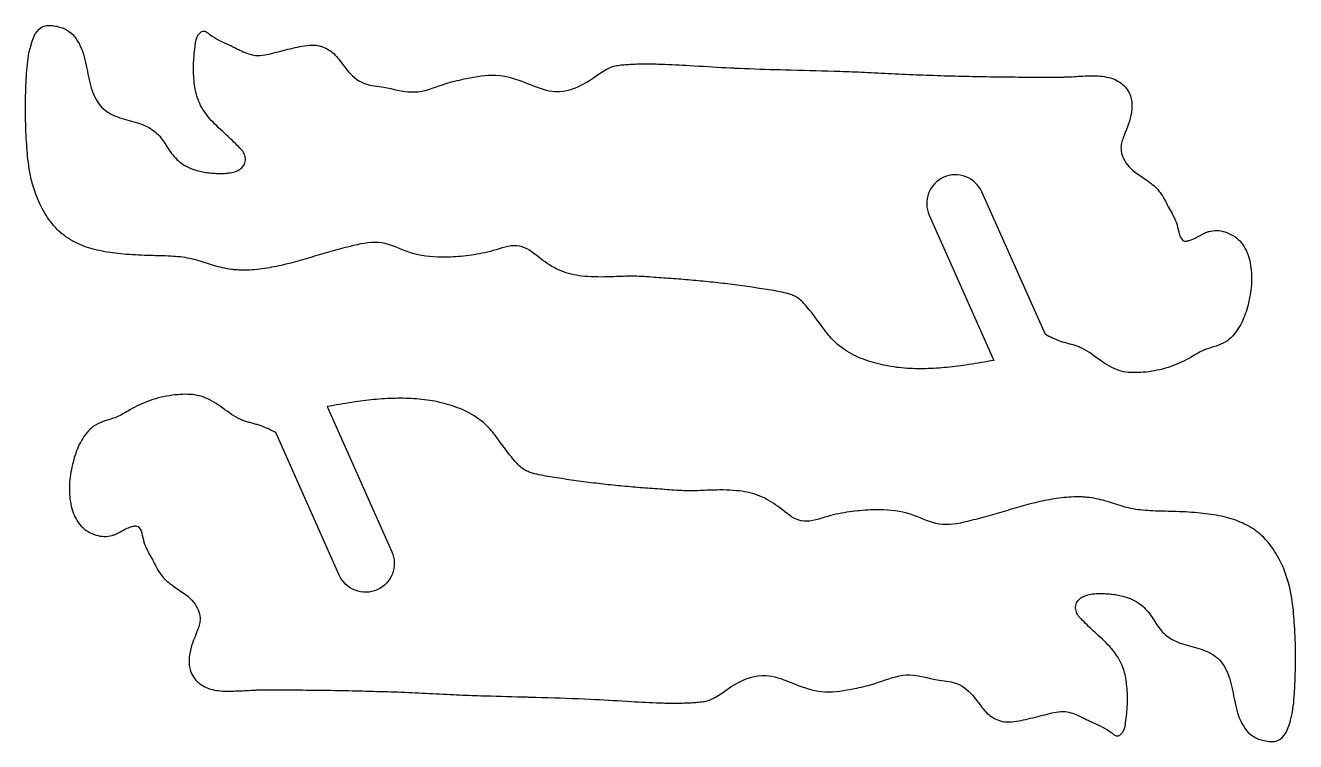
# Model space of a CAD drawing. Extents: x 0 to 235, y 0 to 140.
# Drawn here: x 195.59 to 228.72, y 97.49 to 116.18 of the extents above; entities that cross this region are included whole.
import ezdxf

# ---------------------------------------------------------------- set-up
doc = ezdxf.new("R2010")
doc.units = 0
doc.layers.add('CK_LEVEL_1', color=1, linetype='CONTINUOUS')

msp = doc.modelspace()

# ---------------------------------------------------------------- linework, layer by layer
at = {"layer": 'CK_LEVEL_1'}
for points in [[(214.218, 115.065), (214.351, 115.06), (214.483, 115.054), (214.615, 115.049), (214.748, 115.045), (214.88, 115.041), (215.012, 115.036), (215.145, 115.032), (215.277, 115.029), (215.409, 115.025), (215.569, 115.021), (215.728, 115.016), (215.888, 115.012), (216.047, 115.008), (216.207, 115.003), (216.366, 114.999), (216.525, 114.994), (216.685, 114.99), (216.844, 114.985), (216.924, 114.982), (217.003, 114.98), (217.082, 114.977), (217.162, 114.974), (217.241, 114.971), (217.321, 114.968), (217.4, 114.965), (217.479, 114.961), (217.559, 114.958), (217.649, 114.953), (217.739, 114.949), (217.83, 114.944), (217.92, 114.939), (218.01, 114.934), (218.1, 114.929), (218.191, 114.925), (218.281, 114.92), (218.371, 114.915), (218.462, 114.911), (218.553, 114.907), (218.645, 114.903), (218.736, 114.899), (218.827, 114.896), (218.918, 114.892), (219.009, 114.889), (219.1, 114.886), (219.191, 114.883), (219.283, 114.88), (219.375, 114.877), (219.467, 114.874), (219.558, 114.871), (219.65, 114.868), (219.742, 114.866), (219.833, 114.863), (219.925, 114.861), (220.017, 114.859), (220.109, 114.857), (220.201, 114.854), (220.293, 114.852), (220.385, 114.851), (220.477, 114.849), (220.569, 114.847), (220.661, 114.846), (220.753, 114.844), (220.845, 114.843), (220.937, 114.842), (221.029, 114.84), (221.121, 114.839), (221.213, 114.839), (221.305, 114.838), (221.397, 114.837), (221.489, 114.836), (221.581, 114.835), (221.673, 114.834), (221.765, 114.833), (221.857, 114.832), (221.948, 114.831), (222.04, 114.83), (222.132, 114.829), (222.224, 114.829), (222.315, 114.829), (222.407, 114.83), (222.499, 114.831), (222.525, 114.832), (222.55, 114.832), (222.576, 114.833), (222.602, 114.833), (222.627, 114.834), (222.653, 114.835), (222.679, 114.836), (222.704, 114.837), (222.73, 114.837), (222.786, 114.84), (222.841, 114.842), (222.897, 114.845), (222.953, 114.848), (223.008, 114.851), (223.064, 114.854), (223.12, 114.857), (223.175, 114.86), (223.231, 114.863), (223.288, 114.865), (223.345, 114.867), (223.402, 114.868), (223.459, 114.868), (223.516, 114.867), (223.572, 114.864), (223.629, 114.86), (223.686, 114.854), (223.743, 114.846), (223.794, 114.836), (223.846, 114.825), (223.897, 114.811), (223.947, 114.795), (223.996, 114.776), (224.044, 114.755), (224.09, 114.73), (224.135, 114.703), (224.177, 114.673), (224.212, 114.644), (224.246, 114.612), (224.277, 114.579), (224.306, 114.543), (224.333, 114.506), (224.357, 114.467), (224.379, 114.427), (224.398, 114.385), (224.415, 114.343), (224.427, 114.305), (224.436, 114.268), (224.444, 114.229), (224.45, 114.191), (224.453, 114.152), (224.456, 114.113), (224.456, 114.074), (224.455, 114.035), (224.453, 113.996), (224.444, 113.918), (224.43, 113.84), (224.411, 113.764), (224.389, 113.688), (224.364, 113.612), (224.337, 113.537), (224.309, 113.462), (224.279, 113.387), (224.25, 113.312), (224.237, 113.279), (224.224, 113.245), (224.213, 113.211), (224.202, 113.177), (224.192, 113.143), (224.183, 113.109), (224.177, 113.074), (224.172, 113.04), (224.169, 113.005), (224.17, 112.952), (224.175, 112.899), (224.186, 112.847), (224.201, 112.795), (224.22, 112.743), (224.243, 112.693), (224.269, 112.645), (224.298, 112.598), (224.33, 112.554), (224.379, 112.495), (224.433, 112.441), (224.49, 112.391), (224.55, 112.343), (224.611, 112.298), (224.674, 112.254), (224.738, 112.211), (224.802, 112.168), (224.866, 112.124), (224.906, 112.095), (224.946, 112.065), (224.984, 112.034), (225.022, 112.002), (225.059, 111.969), (225.094, 111.934), (225.128, 111.899), (225.16, 111.861), (225.19, 111.823), (225.221, 111.779), (225.25, 111.734), (225.277, 111.687), (225.303, 111.64), (225.328, 111.592), (225.352, 111.544), (225.376, 111.496), (225.401, 111.449), (225.425, 111.403), (225.45, 111.358), (225.475, 111.315), (225.5, 111.271), (225.525, 111.227), (225.549, 111.181), (225.572, 111.134), (225.594, 111.084), (225.614, 111.032), (225.631, 110.976), (225.646, 110.918), (225.66, 110.858), (225.674, 110.798), (225.689, 110.74), (225.706, 110.687), (225.727, 110.639), (225.753, 110.601), (225.785, 110.572), (225.824, 110.556), (225.841, 110.554), (225.858, 110.553), (225.877, 110.554), (225.896, 110.557), (225.916, 110.561), (225.936, 110.566), (225.956, 110.572), (225.976, 110.578), (225.996, 110.586), (226.033, 110.601), (226.068, 110.616), (226.101, 110.633), (226.134, 110.65), (226.167, 110.668), (226.198, 110.686), (226.23, 110.704), (226.262, 110.721), (226.295, 110.738), (226.313, 110.747), (226.331, 110.755), (226.349, 110.764), (226.367, 110.772), (226.386, 110.779), (226.404, 110.786), (226.423, 110.793), (226.443, 110.799), (226.462, 110.805), (226.513, 110.817), (226.565, 110.825), (226.618, 110.829), (226.671, 110.829), (226.724, 110.826), (226.777, 110.819), (226.83, 110.808), (226.881, 110.795), (226.932, 110.778), (226.986, 110.756), (227.037, 110.73), (227.087, 110.702), (227.135, 110.67), (227.181, 110.635), (227.225, 110.598), (227.266, 110.557), (227.304, 110.515), (227.339, 110.47), (227.373, 110.422), (227.403, 110.372), (227.43, 110.32), (227.454, 110.267), (227.476, 110.212), (227.496, 110.156), (227.512, 110.1), (227.527, 110.042), (227.54, 109.985), (227.551, 109.921), (227.56, 109.857), (227.568, 109.793), (227.573, 109.729), (227.576, 109.665), (227.577, 109.601), (227.576, 109.537), (227.574, 109.472), (227.569, 109.408), (227.564, 109.343), (227.556, 109.277), (227.548, 109.212), (227.537, 109.147), (227.525, 109.082), (227.512, 109.018), (227.498, 108.953), (227.482, 108.89), (227.465, 108.826), (227.448, 108.768), (227.43, 108.711), (227.411, 108.654), (227.39, 108.598), (227.368, 108.542), (227.344, 108.487), (227.318, 108.432), (227.291, 108.378), (227.261, 108.325), (227.229, 108.272), (227.195, 108.22), (227.159, 108.17), (227.12, 108.121), (227.08, 108.075), (227.037, 108.032), (226.991, 107.992), (226.943, 107.955), (226.893, 107.922), (226.836, 107.89), (226.775, 107.862), (226.713, 107.838), (226.65, 107.815), (226.586, 107.795), (226.521, 107.774), (226.457, 107.753), (226.393, 107.731), (226.33, 107.706), (226.292, 107.689), (226.255, 107.671), (226.218, 107.652), (226.181, 107.632), (226.145, 107.611), (226.109, 107.59), (226.073, 107.569), (226.037, 107.548), (226, 107.527), (225.936, 107.491), (225.871, 107.456), (225.805, 107.423), (225.738, 107.391), (225.671, 107.36), (225.603, 107.331), (225.535, 107.304), (225.466, 107.278), (225.396, 107.255), (225.327, 107.234), (225.256, 107.214), (225.185, 107.197), (225.114, 107.181), (225.042, 107.168), (224.97, 107.156), (224.897, 107.146), (224.824, 107.137), (224.75, 107.13), (224.686, 107.125), (224.621, 107.122), (224.557, 107.12), (224.492, 107.12), (224.428, 107.123), (224.365, 107.128), (224.301, 107.135), (224.239, 107.146), (224.178, 107.161), (224.113, 107.179), (224.05, 107.202), (223.988, 107.228), (223.927, 107.257), (223.867, 107.289), (223.808, 107.323), (223.749, 107.359), (223.692, 107.397), (223.635, 107.436), (223.577, 107.478), (223.52, 107.52), (223.462, 107.562), (223.405, 107.604), (223.346, 107.644), (223.288, 107.682), (223.228, 107.718), (223.166, 107.751), (223.103, 107.781), (223.077, 107.791), (223.052, 107.801), (223.026, 107.81), (222.999, 107.819), (222.973, 107.828), (222.946, 107.836), (222.92, 107.843), (222.893, 107.851), (222.866, 107.859), (222.839, 107.866), (222.812, 107.873), (222.785, 107.88), (222.758, 107.888), (222.732, 107.895), (222.705, 107.903), (222.678, 107.911), (222.652, 107.919), (222.625, 107.928), (222.576, 107.945), (222.528, 107.963), (222.48, 107.983), (222.432, 108.003), (222.384, 108.024), (222.337, 108.046), (222.29, 108.068), (222.243, 108.091), (222.196, 108.114), (220.538, 111.839, 0.414214), (219.547, 112.22, 0.414214), (219.167, 111.229), (220.852, 107.44), (220.771, 107.426), (220.691, 107.412), (220.61, 107.398), (220.529, 107.384), (220.448, 107.37), (220.367, 107.357), (220.286, 107.344), (220.205, 107.331), (220.124, 107.319), (220.055, 107.309), (219.985, 107.299), (219.916, 107.29), (219.847, 107.282), (219.778, 107.273), (219.708, 107.266), (219.639, 107.259), (219.569, 107.252), (219.5, 107.246), (219.43, 107.241), (219.36, 107.236), (219.29, 107.232), (219.22, 107.229), (219.15, 107.226), (219.08, 107.224), (219.009, 107.223), (218.939, 107.223), (218.869, 107.223), (218.8, 107.224), (218.73, 107.227), (218.661, 107.23), (218.591, 107.233), (218.522, 107.238), (218.453, 107.244), (218.384, 107.251), (218.315, 107.259), (218.246, 107.269), (218.179, 107.279), (218.111, 107.29), (218.044, 107.303), (217.977, 107.316), (217.91, 107.331), (217.844, 107.347), (217.778, 107.364), (217.712, 107.382), (217.646, 107.402), (217.581, 107.423), (217.517, 107.445), (217.452, 107.468), (217.389, 107.493), (217.326, 107.519), (217.264, 107.547), (217.203, 107.577), (217.142, 107.609), (217.083, 107.642), (217.019, 107.681), (216.957, 107.722), (216.896, 107.766), (216.837, 107.811), (216.779, 107.859), (216.723, 107.909), (216.669, 107.96), (216.618, 108.014), (216.568, 108.07), (216.544, 108.098), (216.52, 108.127), (216.497, 108.156), (216.474, 108.186), (216.452, 108.215), (216.429, 108.245), (216.407, 108.275), (216.385, 108.305), (216.363, 108.335), (216.319, 108.396), (216.275, 108.457), (216.23, 108.517), (216.185, 108.577), (216.14, 108.637), (216.093, 108.696), (216.046, 108.755), (215.997, 108.813), (215.948, 108.871), (215.922, 108.9), (215.896, 108.928), (215.869, 108.956), (215.841, 108.983), (215.813, 109.01), (215.784, 109.035), (215.754, 109.058), (215.723, 109.08), (215.691, 109.1), (215.665, 109.113), (215.639, 109.126), (215.612, 109.137), (215.585, 109.148), (215.557, 109.158), (215.529, 109.167), (215.501, 109.175), (215.473, 109.183), (215.444, 109.191), (215.387, 109.205), (215.33, 109.218), (215.273, 109.23), (215.216, 109.241), (215.159, 109.252), (215.102, 109.261), (215.045, 109.271), (214.988, 109.28), (214.931, 109.289), (214.867, 109.299), (214.804, 109.309), (214.74, 109.319), (214.676, 109.329), (214.613, 109.339), (214.549, 109.349), (214.486, 109.358), (214.422, 109.368), (214.358, 109.377), (214.294, 109.386), (214.23, 109.394), (214.166, 109.403), (214.102, 109.411), (214.038, 109.419), (213.974, 109.427), (213.91, 109.435), (213.846, 109.443), (213.782, 109.45), (213.718, 109.457), (213.654, 109.465), (213.59, 109.472), (213.526, 109.478), (213.462, 109.485), (213.397, 109.492), (213.333, 109.498), (213.269, 109.505), (213.205, 109.511), (213.141, 109.517), (213.076, 109.523), (213.012, 109.529), (212.948, 109.535), (212.884, 109.541), (212.82, 109.546), (212.755, 109.551), (212.691, 109.556), (212.627, 109.561), (212.563, 109.566), (212.499, 109.571), (212.435, 109.575), (212.371, 109.58), (212.307, 109.584), (212.243, 109.589), (212.179, 109.594), (212.115, 109.598), (212.051, 109.603), (211.988, 109.608), (211.924, 109.613), (211.86, 109.618), (211.797, 109.623), (211.733, 109.627), (211.67, 109.631), (211.606, 109.634), (211.542, 109.636), (211.479, 109.638), (211.42, 109.638), (211.361, 109.638), (211.303, 109.637), (211.244, 109.636), (211.185, 109.634), (211.126, 109.632), (211.067, 109.63), (211.009, 109.627), (210.95, 109.625), (210.864, 109.622), (210.779, 109.619), (210.694, 109.617), (210.608, 109.616), (210.523, 109.617), (210.437, 109.618), (210.352, 109.622), (210.266, 109.627), (210.181, 109.634), (210.11, 109.642), (210.04, 109.651), (209.97, 109.662), (209.9, 109.675), (209.831, 109.69), (209.763, 109.707), (209.696, 109.727), (209.63, 109.749), (209.565, 109.774), (209.502, 109.801), (209.441, 109.83), (209.381, 109.862), (209.322, 109.895), (209.263, 109.931), (209.205, 109.969), (209.148, 110.009), (209.091, 110.05), (209.034, 110.093), (208.976, 110.139), (208.917, 110.184), (208.858, 110.23), (208.798, 110.273), (208.738, 110.313), (208.677, 110.349), (208.615, 110.38), (208.551, 110.405), (208.487, 110.422), (208.413, 110.432), (208.339, 110.433), (208.262, 110.426), (208.185, 110.414), (208.107, 110.396), (208.028, 110.375), (207.95, 110.352), (207.871, 110.328), (207.793, 110.305), (207.721, 110.285), (207.65, 110.268), (207.579, 110.251), (207.509, 110.236), (207.438, 110.223), (207.368, 110.21), (207.298, 110.199), (207.227, 110.188), (207.156, 110.179), (207.09, 110.171), (207.023, 110.163), (206.955, 110.156), (206.888, 110.15), (206.82, 110.145), (206.752, 110.14), (206.684, 110.137), (206.616, 110.134), (206.548, 110.133), (206.446, 110.132), (206.343, 110.134), (206.241, 110.139), (206.138, 110.148), (206.037, 110.16), (205.936, 110.176), (205.836, 110.196), (205.736, 110.22), (205.638, 110.25), (205.554, 110.279), (205.471, 110.311), (205.389, 110.345), (205.306, 110.378), (205.224, 110.411), (205.141, 110.441), (205.058, 110.468), (204.975, 110.491), (204.89, 110.507), (204.8, 110.517), (204.709, 110.52), (204.617, 110.517), (204.524, 110.508), (204.432, 110.495), (204.339, 110.479), (204.246, 110.459), (204.154, 110.438), (204.062, 110.415), (203.999, 110.399), (203.936, 110.383), (203.873, 110.367), (203.81, 110.351), (203.748, 110.334), (203.686, 110.317), (203.624, 110.3), (203.562, 110.283), (203.5, 110.265), (203.377, 110.23), (203.254, 110.193), (203.132, 110.157), (203.009, 110.12), (202.885, 110.084), (202.762, 110.048), (202.638, 110.014), (202.514, 109.981), (202.389, 109.95), (202.327, 109.935), (202.265, 109.921), (202.203, 109.907), (202.141, 109.894), (202.078, 109.882), (202.016, 109.87), (201.953, 109.859), (201.89, 109.849), (201.827, 109.839), (201.763, 109.83), (201.699, 109.822), (201.635, 109.815), (201.571, 109.808), (201.507, 109.803), (201.443, 109.799), (201.379, 109.797), (201.315, 109.795), (201.25, 109.796), (201.219, 109.796), (201.189, 109.797), (201.158, 109.799), (201.127, 109.8), (201.096, 109.803), (201.065, 109.805), (201.034, 109.808), (201.004, 109.811), (200.973, 109.815), (200.914, 109.824), (200.855, 109.833), (200.797, 109.845), (200.739, 109.857), (200.681, 109.871), (200.623, 109.885), (200.565, 109.901), (200.508, 109.917), (200.451, 109.935), (200.395, 109.952), (200.34, 109.97), (200.284, 109.988), (200.229, 110.006), (200.174, 110.023), (200.118, 110.04), (200.062, 110.056), (200.006, 110.072), (199.95, 110.086), (199.888, 110.099), (199.826, 110.111), (199.763, 110.122), (199.7, 110.131), (199.637, 110.139), (199.574, 110.145), (199.51, 110.151), (199.447, 110.156), (199.383, 110.16), (199.316, 110.163), (199.249, 110.166), (199.182, 110.168), (199.115, 110.17), (199.048, 110.171), (198.981, 110.172), (198.914, 110.174), (198.847, 110.175), (198.78, 110.177), (198.702, 110.18), (198.624, 110.183), (198.546, 110.186), (198.468, 110.191), (198.39, 110.196), (198.312, 110.201), (198.234, 110.207), (198.156, 110.214), (198.078, 110.222), (198.009, 110.229), (197.94, 110.237), (197.871, 110.246), (197.802, 110.255), (197.733, 110.266), (197.665, 110.277), (197.596, 110.29), (197.528, 110.304), (197.46, 110.319), (197.399, 110.334), (197.338, 110.35), (197.277, 110.368), (197.217, 110.387), (197.157, 110.407), (197.098, 110.429), (197.039, 110.453), (196.981, 110.478), (196.924, 110.505), (196.869, 110.532), (196.816, 110.562), (196.763, 110.593), (196.711, 110.626), (196.66, 110.66), (196.611, 110.696), (196.563, 110.734), (196.516, 110.773), (196.47, 110.814), (196.422, 110.86), (196.376, 110.908), (196.331, 110.958), (196.288, 111.009), (196.246, 111.062), (196.207, 111.116), (196.169, 111.171), (196.132, 111.227), (196.097, 111.284), (196.03, 111.403), (195.969, 111.526), (195.914, 111.651), (195.864, 111.779), (195.82, 111.909), (195.781, 112.041), (195.747, 112.174), (195.718, 112.308), (195.694, 112.443), (195.682, 112.522), (195.671, 112.601), (195.661, 112.679), (195.653, 112.758), (195.645, 112.837), (195.638, 112.917), (195.632, 112.996), (195.627, 113.075), (195.622, 113.154), (195.617, 113.244), (195.612, 113.335), (195.608, 113.426), (195.604, 113.516), (195.601, 113.607), (195.598, 113.698), (195.596, 113.789), (195.595, 113.881), (195.594, 113.972), (195.594, 114.063), (195.595, 114.155), (195.596, 114.246), (195.598, 114.338), (195.601, 114.429), (195.604, 114.519), (195.608, 114.61), (195.612, 114.699), (195.616, 114.788), (195.62, 114.864), (195.625, 114.94), (195.63, 115.015), (195.637, 115.092), (195.645, 115.169), (195.654, 115.247), (195.665, 115.326), (195.679, 115.407), (195.695, 115.491), (195.715, 115.584), (195.74, 115.679), (195.769, 115.772), (195.803, 115.86), (195.844, 115.943), (195.891, 116.017), (195.946, 116.08), (196.008, 116.129), (196.079, 116.163), (196.113, 116.173), (196.148, 116.179), (196.185, 116.183), (196.222, 116.183), (196.26, 116.182), (196.299, 116.179), (196.338, 116.173), (196.376, 116.167), (196.415, 116.159), (196.452, 116.15), (196.489, 116.14), (196.525, 116.129), (196.56, 116.117), (196.594, 116.103), (196.628, 116.088), (196.66, 116.072), (196.692, 116.054), (196.722, 116.034), (196.777, 115.992), (196.828, 115.944), (196.874, 115.892), (196.917, 115.835), (196.957, 115.774), (196.992, 115.711), (197.025, 115.645), (197.054, 115.578), (197.08, 115.51), (197.105, 115.436), (197.127, 115.361), (197.147, 115.287), (197.165, 115.212), (197.181, 115.137), (197.196, 115.062), (197.211, 114.988), (197.226, 114.913), (197.241, 114.838), (197.248, 114.802), (197.256, 114.765), (197.264, 114.729), (197.273, 114.693), (197.282, 114.657), (197.291, 114.621), (197.302, 114.585), (197.312, 114.549), (197.324, 114.513), (197.346, 114.45), (197.371, 114.387), (197.398, 114.326), (197.428, 114.266), (197.462, 114.209), (197.498, 114.153), (197.537, 114.101), (197.58, 114.052), (197.627, 114.006), (197.673, 113.967), (197.723, 113.931), (197.775, 113.898), (197.829, 113.869), (197.885, 113.842), (197.942, 113.817), (198.001, 113.794), (198.06, 113.773), (198.119, 113.754), (198.181, 113.736), (198.242, 113.719), (198.304, 113.702), (198.365, 113.686), (198.426, 113.669), (198.486, 113.651), (198.546, 113.631), (198.606, 113.61), (198.665, 113.587), (198.714, 113.566), (198.762, 113.542), (198.81, 113.517), (198.856, 113.49), (198.901, 113.461), (198.944, 113.43), (198.986, 113.396), (199.026, 113.361), (199.063, 113.324), (199.096, 113.288), (199.127, 113.251), (199.156, 113.212), (199.184, 113.172), (199.212, 113.132), (199.238, 113.091), (199.265, 113.049), (199.292, 113.008), (199.319, 112.967), (199.348, 112.924), (199.377, 112.882), (199.408, 112.841), (199.439, 112.801), (199.472, 112.762), (199.506, 112.724), (199.541, 112.687), (199.578, 112.653), (199.617, 112.62), (199.661, 112.586), (199.707, 112.555), (199.755, 112.526), (199.804, 112.499), (199.854, 112.474), (199.906, 112.452), (199.958, 112.432), (200.012, 112.413), (200.065, 112.397), (200.104, 112.387), (200.142, 112.377), (200.181, 112.369), (200.219, 112.361), (200.258, 112.354), (200.297, 112.348), (200.336, 112.342), (200.375, 112.337), (200.414, 112.333), (200.456, 112.329), (200.498, 112.325), (200.54, 112.323), (200.581, 112.321), (200.623, 112.319), (200.665, 112.319), (200.707, 112.319), (200.749, 112.32), (200.791, 112.321), (200.828, 112.324), (200.865, 112.327), (200.902, 112.331), (200.938, 112.336), (200.975, 112.343), (201.01, 112.352), (201.046, 112.362), (201.081, 112.374), (201.116, 112.389), (201.142, 112.402), (201.168, 112.417), (201.193, 112.433), (201.216, 112.451), (201.238, 112.47), (201.259, 112.491), (201.277, 112.513), (201.293, 112.537), (201.306, 112.562), (201.318, 112.594), (201.326, 112.628), (201.331, 112.663), (201.331, 112.698), (201.328, 112.734), (201.322, 112.769), (201.312, 112.803), (201.299, 112.836), (201.283, 112.867), (201.274, 112.881), (201.265, 112.894), (201.255, 112.907), (201.245, 112.92), (201.235, 112.932), (201.224, 112.945), (201.212, 112.956), (201.201, 112.968), (201.19, 112.98), (201.151, 113.02), (201.111, 113.059), (201.072, 113.099), (201.032, 113.138), (200.992, 113.177), (200.952, 113.216), (200.912, 113.255), (200.872, 113.293), (200.831, 113.331), (200.781, 113.377), (200.731, 113.422), (200.681, 113.468), (200.632, 113.513), (200.583, 113.56), (200.534, 113.607), (200.487, 113.655), (200.441, 113.704), (200.396, 113.754), (200.358, 113.799), (200.322, 113.846), (200.287, 113.893), (200.254, 113.942), (200.222, 113.991), (200.193, 114.042), (200.165, 114.094), (200.14, 114.146), (200.116, 114.2), (200.099, 114.246), (200.083, 114.292), (200.068, 114.338), (200.055, 114.385), (200.043, 114.433), (200.033, 114.48), (200.023, 114.528), (200.015, 114.576), (200.008, 114.625), (200, 114.683), (199.994, 114.741), (199.988, 114.8), (199.984, 114.858), (199.981, 114.917), (199.979, 114.975), (199.979, 115.034), (199.979, 115.093), (199.98, 115.152), (199.982, 115.212), (199.985, 115.272), (199.989, 115.332), (199.993, 115.392), (199.999, 115.452), (200.005, 115.512), (200.011, 115.571), (200.018, 115.63), (200.026, 115.689), (200.029, 115.713), (200.033, 115.738), (200.037, 115.762), (200.042, 115.786), (200.048, 115.81), (200.055, 115.834), (200.064, 115.858), (200.074, 115.882), (200.086, 115.905), (200.099, 115.926), (200.113, 115.947), (200.128, 115.966), (200.144, 115.984), (200.162, 116), (200.18, 116.013), (200.199, 116.024), (200.218, 116.031), (200.237, 116.034), (200.256, 116.034), (200.275, 116.03), (200.294, 116.022), (200.313, 116.012), (200.332, 116.001), (200.351, 115.987), (200.37, 115.973), (200.389, 115.958), (200.408, 115.943), (200.465, 115.902), (200.522, 115.866), (200.578, 115.833), (200.635, 115.802), (200.691, 115.774), (200.748, 115.748), (200.804, 115.722), (200.861, 115.696), (200.918, 115.67), (200.948, 115.656), (200.978, 115.642), (201.008, 115.627), (201.038, 115.612), (201.068, 115.597), (201.098, 115.582), (201.128, 115.567), (201.159, 115.552), (201.19, 115.537), (201.234, 115.516), (201.278, 115.496), (201.323, 115.477), (201.368, 115.459), (201.414, 115.443), (201.459, 115.429), (201.506, 115.417), (201.552, 115.407), (201.599, 115.401), (201.658, 115.398), (201.717, 115.399), (201.776, 115.403), (201.835, 115.412), (201.895, 115.422), (201.954, 115.435), (202.013, 115.45), (202.073, 115.465), (202.131, 115.481), (202.194, 115.497), (202.256, 115.513), (202.318, 115.529), (202.38, 115.544), (202.442, 115.56), (202.504, 115.574), (202.566, 115.589), (202.629, 115.603), (202.692, 115.617), (202.753, 115.63), (202.815, 115.642), (202.877, 115.653), (202.939, 115.661), (203.001, 115.668), (203.063, 115.671), (203.124, 115.67), (203.185, 115.665), (203.245, 115.654), (203.293, 115.642), (203.34, 115.627), (203.386, 115.609), (203.431, 115.588), (203.475, 115.564), (203.517, 115.537), (203.558, 115.509), (203.598, 115.478), (203.635, 115.446), (203.672, 115.409), (203.708, 115.371), (203.742, 115.332), (203.774, 115.292), (203.806, 115.25), (203.837, 115.209), (203.869, 115.166), (203.9, 115.124), (203.933, 115.082), (203.978, 115.027), (204.024, 114.972), (204.073, 114.92), (204.124, 114.87), (204.177, 114.823), (204.232, 114.78), (204.29, 114.74), (204.349, 114.706), (204.411, 114.677), (204.466, 114.656), (204.523, 114.639), (204.58, 114.625), (204.639, 114.613), (204.699, 114.603), (204.759, 114.594), (204.82, 114.586), (204.881, 114.578), (204.941, 114.568), (205.033, 114.552), (205.123, 114.533), (205.214, 114.514), (205.303, 114.495), (205.393, 114.477), (205.482, 114.462), (205.571, 114.451), (205.659, 114.445), (205.747, 114.445), (205.839, 114.453), (205.93, 114.468), (206.021, 114.488), (206.112, 114.513), (206.202, 114.542), (206.293, 114.572), (206.384, 114.604), (206.474, 114.635), (206.565, 114.664), (206.623, 114.682), (206.681, 114.699), (206.74, 114.715), (206.798, 114.73), (206.857, 114.745), (206.916, 114.758), (206.975, 114.772), (207.034, 114.785), (207.094, 114.797), (207.19, 114.816), (207.286, 114.835), (207.383, 114.851), (207.48, 114.865), (207.578, 114.876), (207.675, 114.883), (207.772, 114.886), (207.868, 114.884), (207.964, 114.877), (208.048, 114.866), (208.132, 114.85), (208.215, 114.831), (208.298, 114.808), (208.38, 114.783), (208.462, 114.755), (208.544, 114.725), (208.626, 114.693), (208.708, 114.661), (208.785, 114.63), (208.863, 114.599), (208.94, 114.569), (209.018, 114.541), (209.096, 114.516), (209.174, 114.493), (209.252, 114.476), (209.331, 114.463), (209.41, 114.455), (209.513, 114.455), (209.616, 114.465), (209.719, 114.484), (209.822, 114.512), (209.923, 114.547), (210.023, 114.589), (210.122, 114.637), (210.218, 114.69), (210.311, 114.748), (210.381, 114.795), (210.45, 114.842), (210.518, 114.89), (210.586, 114.936), (210.654, 114.981), (210.723, 115.022), (210.793, 115.059), (210.866, 115.091), (210.94, 115.116), (210.976, 115.125), (211.013, 115.133), (211.05, 115.14), (211.087, 115.145), (211.125, 115.15), (211.163, 115.154), (211.201, 115.157), (211.239, 115.16), (211.277, 115.162), (211.321, 115.165), (211.364, 115.167), (211.408, 115.17), (211.451, 115.172), (211.494, 115.174), (211.538, 115.176), (211.581, 115.177), (211.624, 115.178), (211.668, 115.179), (211.714, 115.18), (211.761, 115.18), (211.808, 115.18), (211.854, 115.18), (211.901, 115.18), (211.948, 115.179), (211.995, 115.178), (212.042, 115.177), (212.088, 115.175), (212.181, 115.172), (212.274, 115.169), (212.366, 115.165), (212.459, 115.161), (212.551, 115.156), (212.644, 115.151), (212.736, 115.146), (212.829, 115.141), (212.921, 115.136), (213.039, 115.129), (213.158, 115.122), (213.276, 115.115), (213.394, 115.108), (213.512, 115.101), (213.63, 115.094), (213.749, 115.088), (213.867, 115.082), (213.985, 115.076), (214.011, 115.074), (214.037, 115.073), (214.063, 115.072), (214.089, 115.071), (214.115, 115.07), (214.141, 115.068), (214.166, 115.067), (214.192, 115.066), (214.218, 115.065)], [(203.779, 101.835), (202.122, 105.561), (202.075, 105.584), (202.028, 105.606), (201.98, 105.629), (201.933, 105.65), (201.885, 105.672), (201.838, 105.692), (201.789, 105.711), (201.741, 105.73), (201.692, 105.747), (201.665, 105.755), (201.639, 105.764), (201.612, 105.771), (201.586, 105.779), (201.559, 105.787), (201.532, 105.794), (201.505, 105.801), (201.478, 105.809), (201.451, 105.816), (201.425, 105.823), (201.398, 105.831), (201.371, 105.839), (201.345, 105.847), (201.318, 105.855), (201.292, 105.864), (201.266, 105.874), (201.24, 105.884), (201.215, 105.894), (201.151, 105.923), (201.09, 105.956), (201.03, 105.992), (200.971, 106.03), (200.913, 106.071), (200.855, 106.112), (200.798, 106.154), (200.74, 106.196), (200.682, 106.238), (200.625, 106.277), (200.568, 106.315), (200.51, 106.351), (200.451, 106.385), (200.39, 106.417), (200.329, 106.446), (200.267, 106.472), (200.204, 106.495), (200.14, 106.514), (200.078, 106.528), (200.016, 106.539), (199.953, 106.547), (199.889, 106.552), (199.825, 106.554), (199.761, 106.555), (199.696, 106.553), (199.632, 106.549), (199.567, 106.545), (199.494, 106.538), (199.42, 106.529), (199.348, 106.519), (199.275, 106.507), (199.203, 106.493), (199.132, 106.478), (199.061, 106.46), (198.991, 106.441), (198.921, 106.42), (198.851, 106.396), (198.782, 106.371), (198.714, 106.344), (198.646, 106.315), (198.579, 106.284), (198.512, 106.252), (198.447, 106.218), (198.381, 106.183), (198.317, 106.147), (198.281, 106.126), (198.245, 106.105), (198.209, 106.084), (198.172, 106.063), (198.136, 106.043), (198.099, 106.023), (198.062, 106.004), (198.025, 105.986), (197.987, 105.968), (197.924, 105.944), (197.861, 105.921), (197.796, 105.9), (197.732, 105.88), (197.668, 105.859), (197.604, 105.837), (197.542, 105.813), (197.482, 105.785), (197.424, 105.753), (197.374, 105.72), (197.326, 105.683), (197.281, 105.643), (197.238, 105.599), (197.197, 105.553), (197.158, 105.505), (197.122, 105.454), (197.088, 105.403), (197.056, 105.35), (197.027, 105.296), (196.999, 105.242), (196.973, 105.188), (196.95, 105.132), (196.927, 105.077), (196.907, 105.02), (196.888, 104.963), (196.87, 104.906), (196.853, 104.848), (196.836, 104.785), (196.82, 104.721), (196.805, 104.657), (196.792, 104.592), (196.78, 104.528), (196.77, 104.463), (196.761, 104.397), (196.754, 104.332), (196.748, 104.266), (196.744, 104.202), (196.741, 104.138), (196.741, 104.074), (196.742, 104.009), (196.745, 103.945), (196.75, 103.881), (196.757, 103.817), (196.766, 103.753), (196.778, 103.69), (196.79, 103.632), (196.805, 103.575), (196.822, 103.518), (196.841, 103.463), (196.863, 103.408), (196.887, 103.355), (196.915, 103.303), (196.945, 103.253), (196.978, 103.204), (197.013, 103.16), (197.052, 103.117), (197.093, 103.077), (197.136, 103.039), (197.182, 103.005), (197.23, 102.973), (197.28, 102.944), (197.332, 102.919), (197.385, 102.897), (197.436, 102.88), (197.488, 102.866), (197.54, 102.856), (197.593, 102.849), (197.646, 102.846), (197.699, 102.846), (197.752, 102.85), (197.804, 102.858), (197.855, 102.87), (197.875, 102.875), (197.894, 102.882), (197.913, 102.888), (197.932, 102.895), (197.95, 102.903), (197.969, 102.911), (197.987, 102.919), (198.005, 102.928), (198.022, 102.936), (198.055, 102.953), (198.087, 102.971), (198.119, 102.989), (198.151, 103.006), (198.183, 103.024), (198.216, 103.041), (198.25, 103.058), (198.285, 103.074), (198.321, 103.089), (198.341, 103.096), (198.361, 103.103), (198.381, 103.109), (198.401, 103.114), (198.421, 103.118), (198.44, 103.12), (198.459, 103.121), (198.477, 103.121), (198.494, 103.118), (198.532, 103.102), (198.564, 103.074), (198.59, 103.035), (198.611, 102.988), (198.628, 102.934), (198.643, 102.877), (198.657, 102.817), (198.671, 102.757), (198.686, 102.699), (198.704, 102.643), (198.723, 102.59), (198.745, 102.541), (198.768, 102.493), (198.792, 102.448), (198.817, 102.404), (198.842, 102.36), (198.867, 102.316), (198.892, 102.272), (198.917, 102.225), (198.941, 102.178), (198.965, 102.131), (198.989, 102.083), (199.014, 102.035), (199.04, 101.987), (199.067, 101.941), (199.096, 101.896), (199.127, 101.852), (199.157, 101.813), (199.189, 101.776), (199.223, 101.74), (199.259, 101.706), (199.295, 101.673), (199.333, 101.641), (199.372, 101.61), (199.411, 101.58), (199.452, 101.55), (199.515, 101.506), (199.579, 101.463), (199.643, 101.42), (199.706, 101.377), (199.768, 101.331), (199.827, 101.284), (199.884, 101.234), (199.938, 101.179), (199.987, 101.12), (200.019, 101.076), (200.048, 101.03), (200.075, 100.981), (200.097, 100.931), (200.116, 100.88), (200.131, 100.828), (200.142, 100.775), (200.148, 100.722), (200.148, 100.669), (200.146, 100.635), (200.141, 100.6), (200.134, 100.566), (200.126, 100.531), (200.116, 100.497), (200.105, 100.463), (200.093, 100.43), (200.08, 100.396), (200.067, 100.362), (200.038, 100.287), (200.009, 100.212), (199.98, 100.137), (199.953, 100.062), (199.928, 99.987), (199.906, 99.911), (199.888, 99.834), (199.874, 99.757), (199.865, 99.679), (199.862, 99.64), (199.861, 99.601), (199.862, 99.562), (199.864, 99.523), (199.868, 99.484), (199.874, 99.445), (199.881, 99.407), (199.891, 99.369), (199.903, 99.332), (199.919, 99.289), (199.938, 99.248), (199.96, 99.207), (199.985, 99.168), (200.011, 99.131), (200.041, 99.096), (200.072, 99.062), (200.105, 99.031), (200.14, 99.002), (200.183, 98.971), (200.227, 98.944), (200.273, 98.92), (200.321, 98.899), (200.37, 98.88), (200.42, 98.864), (200.471, 98.85), (200.523, 98.838), (200.575, 98.829), (200.631, 98.821), (200.688, 98.815), (200.745, 98.81), (200.802, 98.808), (200.859, 98.807), (200.916, 98.807), (200.972, 98.808), (201.029, 98.81), (201.086, 98.812), (201.142, 98.814), (201.198, 98.817), (201.253, 98.82), (201.309, 98.823), (201.365, 98.826), (201.42, 98.829), (201.476, 98.832), (201.532, 98.835), (201.587, 98.837), (201.613, 98.838), (201.639, 98.839), (201.664, 98.84), (201.69, 98.841), (201.716, 98.841), (201.741, 98.842), (201.767, 98.842), (201.793, 98.843), (201.819, 98.843), (201.91, 98.845), (202.002, 98.845), (202.094, 98.846), (202.185, 98.845), (202.277, 98.845), (202.369, 98.844), (202.461, 98.843), (202.552, 98.842), (202.644, 98.841), (202.736, 98.84), (202.828, 98.839), (202.92, 98.838), (203.012, 98.837), (203.104, 98.836), (203.196, 98.835), (203.288, 98.834), (203.38, 98.833), (203.472, 98.832), (203.564, 98.83), (203.656, 98.829), (203.748, 98.827), (203.84, 98.826), (203.932, 98.824), (204.024, 98.822), (204.116, 98.82), (204.208, 98.818), (204.3, 98.816), (204.392, 98.813), (204.484, 98.811), (204.576, 98.809), (204.667, 98.806), (204.759, 98.803), (204.851, 98.801), (204.942, 98.798), (205.034, 98.795), (205.126, 98.792), (205.217, 98.789), (205.308, 98.786), (205.399, 98.782), (205.491, 98.779), (205.582, 98.775), (205.673, 98.772), (205.764, 98.768), (205.855, 98.764), (205.946, 98.759), (206.036, 98.755), (206.127, 98.75), (206.217, 98.745), (206.307, 98.74), (206.398, 98.735), (206.488, 98.731), (206.578, 98.726), (206.668, 98.721), (206.759, 98.717), (206.838, 98.713), (206.917, 98.71), (206.997, 98.706), (207.076, 98.703), (207.156, 98.7), (207.235, 98.698), (207.314, 98.695), (207.394, 98.692), (207.473, 98.69), (207.607, 98.686), (207.741, 98.682), (207.875, 98.678), (208.009, 98.674), (208.144, 98.67), (208.278, 98.667), (208.412, 98.663), (208.546, 98.659), (208.68, 98.656), (208.705, 98.655), (208.73, 98.654), (208.756, 98.654), (208.781, 98.653), (208.807, 98.652), (208.832, 98.652), (208.857, 98.651), (208.883, 98.65), (208.908, 98.65), (209.066, 98.645), (209.224, 98.64), (209.383, 98.636), (209.541, 98.631), (209.699, 98.625), (209.857, 98.619), (210.016, 98.613), (210.174, 98.606), (210.332, 98.599), (210.45, 98.593), (210.569, 98.587), (210.687, 98.58), (210.805, 98.573), (210.923, 98.567), (211.042, 98.56), (211.16, 98.553), (211.278, 98.546), (211.396, 98.539), (211.489, 98.533), (211.581, 98.528), (211.674, 98.523), (211.766, 98.518), (211.859, 98.514), (211.951, 98.509), (212.044, 98.506), (212.136, 98.502), (212.229, 98.499), (212.276, 98.498), (212.323, 98.497), (212.369, 98.496), (212.416, 98.495), (212.463, 98.494), (212.51, 98.494), (212.556, 98.494), (212.603, 98.494), (212.65, 98.495), (212.693, 98.496), (212.736, 98.497), (212.78, 98.499), (212.823, 98.501), (212.866, 98.502), (212.91, 98.505), (212.953, 98.507), (212.997, 98.51), (213.041, 98.512), (213.079, 98.515), (213.117, 98.518), (213.155, 98.521), (213.193, 98.525), (213.23, 98.529), (213.268, 98.535), (213.305, 98.541), (213.341, 98.549), (213.377, 98.558), (213.452, 98.584), (213.524, 98.615), (213.595, 98.652), (213.664, 98.694), (213.732, 98.738), (213.8, 98.785), (213.868, 98.832), (213.936, 98.88), (214.006, 98.927), (214.1, 98.984), (214.196, 99.037), (214.294, 99.085), (214.394, 99.127), (214.496, 99.163), (214.598, 99.19), (214.701, 99.209), (214.804, 99.219), (214.907, 99.219), (214.986, 99.212), (215.065, 99.199), (215.144, 99.181), (215.222, 99.159), (215.3, 99.134), (215.377, 99.106), (215.455, 99.076), (215.532, 99.045), (215.609, 99.014), (215.691, 98.981), (215.773, 98.95), (215.855, 98.92), (215.937, 98.892), (216.02, 98.866), (216.102, 98.844), (216.186, 98.824), (216.269, 98.809), (216.354, 98.798), (216.449, 98.79), (216.546, 98.789), (216.643, 98.792), (216.74, 98.799), (216.837, 98.81), (216.934, 98.824), (217.031, 98.84), (217.128, 98.858), (217.224, 98.877), (217.283, 98.89), (217.343, 98.903), (217.402, 98.916), (217.46, 98.93), (217.519, 98.944), (217.578, 98.959), (217.636, 98.975), (217.694, 98.992), (217.753, 99.01), (217.843, 99.04), (217.934, 99.071), (218.024, 99.102), (218.115, 99.133), (218.206, 99.161), (218.297, 99.186), (218.388, 99.207), (218.479, 99.222), (218.57, 99.23), (218.658, 99.23), (218.747, 99.224), (218.835, 99.213), (218.925, 99.198), (219.014, 99.18), (219.104, 99.161), (219.194, 99.141), (219.285, 99.123), (219.376, 99.106), (219.437, 99.097), (219.498, 99.088), (219.558, 99.08), (219.619, 99.071), (219.678, 99.062), (219.737, 99.05), (219.795, 99.036), (219.851, 99.019), (219.906, 98.998), (219.968, 98.969), (220.028, 98.934), (220.085, 98.895), (220.14, 98.851), (220.193, 98.805), (220.244, 98.755), (220.293, 98.702), (220.34, 98.648), (220.385, 98.592), (220.417, 98.55), (220.449, 98.508), (220.48, 98.466), (220.511, 98.424), (220.543, 98.383), (220.576, 98.343), (220.61, 98.303), (220.645, 98.265), (220.682, 98.229), (220.72, 98.196), (220.759, 98.166), (220.8, 98.137), (220.842, 98.111), (220.886, 98.087), (220.931, 98.066), (220.977, 98.047), (221.024, 98.032), (221.072, 98.02), (221.132, 98.01), (221.193, 98.005), (221.255, 98.004), (221.317, 98.007), (221.379, 98.013), (221.441, 98.022), (221.503, 98.033), (221.564, 98.045), (221.625, 98.058), (221.689, 98.072), (221.751, 98.086), (221.813, 98.1), (221.875, 98.115), (221.937, 98.13), (221.999, 98.145), (222.061, 98.161), (222.123, 98.177), (222.186, 98.194), (222.245, 98.209), (222.304, 98.225), (222.363, 98.239), (222.423, 98.252), (222.482, 98.263), (222.542, 98.271), (222.601, 98.276), (222.66, 98.277), (222.719, 98.273), (222.765, 98.267), (222.812, 98.258), (222.858, 98.246), (222.904, 98.232), (222.949, 98.216), (222.994, 98.198), (223.039, 98.178), (223.084, 98.158), (223.128, 98.137), (223.159, 98.123), (223.189, 98.108), (223.219, 98.093), (223.25, 98.077), (223.28, 98.062), (223.31, 98.048), (223.34, 98.033), (223.37, 98.018), (223.399, 98.004), (223.456, 97.978), (223.513, 97.952), (223.569, 97.927), (223.626, 97.9), (223.683, 97.872), (223.739, 97.842), (223.796, 97.809), (223.852, 97.772), (223.909, 97.731), (223.928, 97.716), (223.947, 97.702), (223.966, 97.687), (223.985, 97.674), (224.004, 97.662), (224.023, 97.652), (224.042, 97.645), (224.061, 97.641), (224.08, 97.64), (224.1, 97.644), (224.119, 97.651), (224.137, 97.661), (224.156, 97.675), (224.173, 97.691), (224.189, 97.709), (224.205, 97.728), (224.219, 97.748), (224.231, 97.769), (224.243, 97.793), (224.254, 97.817), (224.262, 97.841), (224.269, 97.865), (224.275, 97.889), (224.28, 97.913), (224.284, 97.937), (224.288, 97.961), (224.291, 97.985), (224.299, 98.044), (224.306, 98.103), (224.313, 98.163), (224.319, 98.222), (224.324, 98.282), (224.329, 98.342), (224.332, 98.402), (224.335, 98.463), (224.337, 98.523), (224.339, 98.582), (224.339, 98.64), (224.338, 98.699), (224.336, 98.758), (224.333, 98.816), (224.329, 98.875), (224.324, 98.933), (224.317, 98.992), (224.31, 99.05), (224.302, 99.098), (224.294, 99.146), (224.285, 99.194), (224.274, 99.242), (224.262, 99.289), (224.249, 99.336), (224.235, 99.383), (224.219, 99.429), (224.201, 99.474), (224.178, 99.528), (224.152, 99.581), (224.125, 99.633), (224.095, 99.683), (224.064, 99.733), (224.03, 99.781), (223.996, 99.829), (223.959, 99.875), (223.922, 99.92), (223.877, 99.971), (223.83, 100.02), (223.783, 100.068), (223.735, 100.115), (223.685, 100.161), (223.636, 100.207), (223.586, 100.253), (223.536, 100.298), (223.486, 100.344), (223.446, 100.382), (223.405, 100.42), (223.365, 100.459), (223.325, 100.497), (223.285, 100.536), (223.245, 100.576), (223.206, 100.615), (223.167, 100.655), (223.128, 100.695), (223.116, 100.706), (223.105, 100.718), (223.094, 100.73), (223.083, 100.742), (223.072, 100.754), (223.062, 100.767), (223.052, 100.78), (223.043, 100.794), (223.034, 100.808), (223.018, 100.838), (223.005, 100.871), (222.996, 100.905), (222.989, 100.941), (222.986, 100.976), (222.987, 101.012), (222.991, 101.046), (222.999, 101.08), (223.011, 101.112), (223.024, 101.137), (223.04, 101.161), (223.059, 101.184), (223.079, 101.204), (223.101, 101.224), (223.125, 101.241), (223.15, 101.257), (223.175, 101.272), (223.202, 101.285), (223.236, 101.3), (223.271, 101.313), (223.307, 101.323), (223.343, 101.331), (223.379, 101.338), (223.416, 101.344), (223.452, 101.348), (223.489, 101.351), (223.526, 101.353), (223.568, 101.355), (223.61, 101.356), (223.652, 101.356), (223.694, 101.355), (223.736, 101.354), (223.778, 101.352), (223.82, 101.349), (223.861, 101.346), (223.903, 101.342), (223.942, 101.337), (223.981, 101.332), (224.02, 101.327), (224.059, 101.321), (224.098, 101.314), (224.137, 101.306), (224.175, 101.297), (224.214, 101.288), (224.252, 101.277), (224.306, 101.261), (224.359, 101.243), (224.411, 101.223), (224.463, 101.2), (224.514, 101.176), (224.563, 101.149), (224.61, 101.12), (224.656, 101.088), (224.701, 101.055), (224.739, 101.022), (224.776, 100.987), (224.811, 100.951), (224.845, 100.913), (224.878, 100.874), (224.91, 100.834), (224.94, 100.792), (224.97, 100.75), (224.999, 100.708), (225.026, 100.667), (225.052, 100.625), (225.079, 100.584), (225.106, 100.543), (225.133, 100.502), (225.161, 100.463), (225.191, 100.424), (225.222, 100.386), (225.254, 100.35), (225.292, 100.313), (225.331, 100.278), (225.373, 100.245), (225.417, 100.214), (225.462, 100.185), (225.508, 100.157), (225.555, 100.132), (225.603, 100.109), (225.652, 100.087), (225.711, 100.064), (225.771, 100.043), (225.831, 100.024), (225.892, 100.006), (225.952, 99.989), (226.014, 99.972), (226.075, 99.956), (226.136, 99.938), (226.198, 99.92), (226.257, 99.901), (226.317, 99.88), (226.375, 99.858), (226.432, 99.833), (226.488, 99.806), (226.543, 99.776), (226.595, 99.743), (226.644, 99.708), (226.691, 99.669), (226.737, 99.623), (226.78, 99.574), (226.819, 99.521), (226.856, 99.466), (226.889, 99.408), (226.919, 99.348), (226.946, 99.287), (226.971, 99.225), (226.993, 99.162), (227.005, 99.126), (227.016, 99.09), (227.026, 99.054), (227.035, 99.018), (227.045, 98.982), (227.053, 98.945), (227.061, 98.909), (227.069, 98.873), (227.077, 98.836), (227.092, 98.762), (227.106, 98.687), (227.121, 98.612), (227.136, 98.537), (227.153, 98.463), (227.17, 98.388), (227.19, 98.313), (227.212, 98.239), (227.237, 98.164), (227.264, 98.096), (227.293, 98.029), (227.325, 97.964), (227.361, 97.9), (227.4, 97.84), (227.443, 97.783), (227.49, 97.73), (227.54, 97.682), (227.595, 97.64), (227.626, 97.621), (227.657, 97.603), (227.689, 97.586), (227.723, 97.571), (227.757, 97.558), (227.792, 97.546), (227.828, 97.535), (227.865, 97.525), (227.902, 97.516), (227.941, 97.508), (227.98, 97.501), (228.018, 97.496), (228.057, 97.493), (228.095, 97.491), (228.133, 97.492), (228.169, 97.495), (228.204, 97.502), (228.238, 97.511), (228.309, 97.545), (228.372, 97.595), (228.426, 97.658), (228.474, 97.732), (228.514, 97.814), (228.548, 97.903), (228.578, 97.996), (228.602, 98.09), (228.623, 98.184), (228.639, 98.267), (228.652, 98.348), (228.663, 98.428), (228.673, 98.506), (228.681, 98.583), (228.687, 98.659), (228.692, 98.735), (228.697, 98.811), (228.701, 98.887), (228.706, 98.976), (228.71, 99.065), (228.713, 99.155), (228.716, 99.246), (228.719, 99.337), (228.721, 99.428), (228.722, 99.52), (228.723, 99.611), (228.723, 99.702), (228.723, 99.794), (228.721, 99.885), (228.719, 99.976), (228.717, 100.067), (228.714, 100.158), (228.71, 100.249), (228.705, 100.339), (228.701, 100.43), (228.695, 100.521), (228.69, 100.6), (228.685, 100.679), (228.679, 100.758), (228.672, 100.837), (228.665, 100.916), (228.656, 100.995), (228.646, 101.074), (228.636, 101.153), (228.623, 101.232), (228.599, 101.366), (228.57, 101.501), (228.536, 101.634), (228.497, 101.766), (228.453, 101.896), (228.404, 102.024), (228.349, 102.149), (228.288, 102.272), (228.22, 102.391), (228.185, 102.448), (228.149, 102.504), (228.111, 102.559), (228.071, 102.613), (228.03, 102.665), (227.987, 102.717), (227.942, 102.766), (227.895, 102.814), (227.847, 102.86), (227.802, 102.901), (227.755, 102.941), (227.706, 102.978), (227.657, 103.014), (227.606, 103.049), (227.554, 103.081), (227.502, 103.113), (227.448, 103.142), (227.393, 103.17), (227.336, 103.197), (227.278, 103.222), (227.22, 103.245), (227.161, 103.267), (227.101, 103.288), (227.04, 103.307), (226.98, 103.324), (226.919, 103.34), (226.857, 103.355), (226.79, 103.371), (226.721, 103.385), (226.653, 103.397), (226.584, 103.409), (226.515, 103.419), (226.446, 103.429), (226.377, 103.438), (226.308, 103.446), (226.239, 103.453), (226.161, 103.46), (226.083, 103.467), (226.005, 103.473), (225.927, 103.479), (225.849, 103.484), (225.771, 103.488), (225.693, 103.492), (225.615, 103.495), (225.537, 103.497), (225.47, 103.499), (225.403, 103.501), (225.336, 103.502), (225.269, 103.503), (225.202, 103.505), (225.135, 103.507), (225.068, 103.509), (225.001, 103.512), (224.934, 103.515), (224.87, 103.519), (224.807, 103.523), (224.743, 103.529), (224.68, 103.536), (224.617, 103.544), (224.554, 103.553), (224.491, 103.563), (224.429, 103.575), (224.367, 103.589), (224.311, 103.603), (224.255, 103.618), (224.199, 103.634), (224.144, 103.651), (224.088, 103.669), (224.033, 103.687), (223.978, 103.705), (223.922, 103.723), (223.866, 103.74), (223.809, 103.757), (223.752, 103.774), (223.694, 103.789), (223.637, 103.804), (223.579, 103.817), (223.52, 103.83), (223.462, 103.841), (223.403, 103.851), (223.345, 103.859), (223.314, 103.863), (223.283, 103.866), (223.252, 103.869), (223.221, 103.872), (223.191, 103.874), (223.16, 103.876), (223.129, 103.877), (223.098, 103.878), (223.067, 103.879), (223.003, 103.879), (222.938, 103.878), (222.874, 103.875), (222.81, 103.871), (222.746, 103.866), (222.682, 103.86), (222.618, 103.853), (222.554, 103.845), (222.49, 103.836), (222.427, 103.826), (222.365, 103.815), (222.302, 103.804), (222.239, 103.793), (222.177, 103.78), (222.114, 103.767), (222.052, 103.754), (221.99, 103.74), (221.928, 103.725), (221.803, 103.694), (221.679, 103.661), (221.556, 103.626), (221.432, 103.591), (221.309, 103.554), (221.186, 103.518), (221.063, 103.481), (220.94, 103.445), (220.817, 103.409), (220.755, 103.392), (220.694, 103.374), (220.632, 103.357), (220.569, 103.341), (220.507, 103.324), (220.445, 103.307), (220.382, 103.291), (220.319, 103.275), (220.255, 103.259), (220.163, 103.237), (220.071, 103.215), (219.979, 103.196), (219.886, 103.179), (219.793, 103.166), (219.701, 103.158), (219.609, 103.154), (219.518, 103.157), (219.427, 103.167), (219.343, 103.184), (219.259, 103.206), (219.176, 103.233), (219.093, 103.263), (219.011, 103.296), (218.929, 103.33), (218.846, 103.363), (218.763, 103.395), (218.679, 103.425), (218.581, 103.454), (218.482, 103.479), (218.381, 103.499), (218.28, 103.515), (218.179, 103.527), (218.077, 103.535), (217.974, 103.54), (217.872, 103.542), (217.769, 103.542), (217.701, 103.54), (217.633, 103.538), (217.565, 103.534), (217.497, 103.53), (217.429, 103.524), (217.362, 103.518), (217.295, 103.512), (217.228, 103.504), (217.161, 103.496), (217.09, 103.486), (217.02, 103.476), (216.949, 103.464), (216.879, 103.452), (216.809, 103.438), (216.738, 103.423), (216.668, 103.407), (216.596, 103.389), (216.525, 103.369), (216.446, 103.346), (216.368, 103.323), (216.289, 103.3), (216.21, 103.279), (216.132, 103.261), (216.055, 103.248), (215.979, 103.241), (215.904, 103.242), (215.831, 103.252), (215.766, 103.269), (215.702, 103.294), (215.64, 103.325), (215.579, 103.361), (215.519, 103.402), (215.459, 103.445), (215.4, 103.49), (215.342, 103.536), (215.283, 103.581), (215.226, 103.624), (215.169, 103.666), (215.112, 103.705), (215.054, 103.743), (214.996, 103.779), (214.936, 103.813), (214.876, 103.845), (214.815, 103.874), (214.753, 103.901), (214.688, 103.925), (214.621, 103.948), (214.554, 103.967), (214.486, 103.984), (214.417, 104), (214.347, 104.013), (214.277, 104.024), (214.207, 104.033), (214.137, 104.04), (214.051, 104.048), (213.965, 104.053), (213.88, 104.056), (213.795, 104.058), (213.709, 104.058), (213.624, 104.057), (213.538, 104.055), (213.453, 104.053), (213.367, 104.05), (213.309, 104.047), (213.25, 104.045), (213.191, 104.043), (213.132, 104.04), (213.074, 104.039), (213.015, 104.037), (212.956, 104.036), (212.897, 104.036), (212.839, 104.037), (212.775, 104.038), (212.711, 104.041), (212.648, 104.044), (212.584, 104.048), (212.52, 104.052), (212.457, 104.057), (212.393, 104.061), (212.33, 104.066), (212.266, 104.071), (212.202, 104.076), (212.138, 104.081), (212.074, 104.086), (212.01, 104.09), (211.946, 104.095), (211.882, 104.099), (211.818, 104.104), (211.754, 104.108), (211.69, 104.113), (211.626, 104.118), (211.562, 104.123), (211.498, 104.129), (211.433, 104.134), (211.369, 104.14), (211.305, 104.145), (211.241, 104.151), (211.177, 104.157), (211.113, 104.163), (211.048, 104.17), (210.984, 104.176), (210.92, 104.183), (210.856, 104.189), (210.792, 104.196), (210.727, 104.203), (210.663, 104.21), (210.599, 104.217), (210.535, 104.224), (210.471, 104.232), (210.407, 104.24), (210.343, 104.247), (210.279, 104.255), (210.215, 104.263), (210.151, 104.272), (210.087, 104.28), (210.023, 104.289), (209.959, 104.298), (209.895, 104.307), (209.832, 104.316), (209.768, 104.326), (209.704, 104.335), (209.641, 104.345), (209.577, 104.355), (209.514, 104.365), (209.45, 104.375), (209.387, 104.385), (209.33, 104.394), (209.272, 104.403), (209.215, 104.413), (209.158, 104.423), (209.101, 104.433), (209.044, 104.445), (208.987, 104.457), (208.93, 104.47), (208.873, 104.484), (208.845, 104.491), (208.816, 104.499), (208.788, 104.508), (208.76, 104.517), (208.732, 104.526), (208.705, 104.537), (208.678, 104.549), (208.652, 104.561), (208.627, 104.575), (208.594, 104.595), (208.563, 104.617), (208.533, 104.64), (208.504, 104.665), (208.476, 104.691), (208.448, 104.718), (208.422, 104.746), (208.395, 104.775), (208.37, 104.804), (208.32, 104.862), (208.272, 104.92), (208.224, 104.979), (208.178, 105.038), (208.132, 105.098), (208.087, 105.158), (208.042, 105.218), (207.998, 105.278), (207.954, 105.339), (207.932, 105.369), (207.91, 105.399), (207.888, 105.429), (207.866, 105.459), (207.843, 105.489), (207.82, 105.518), (207.797, 105.548), (207.774, 105.576), (207.75, 105.605), (207.7, 105.66), (207.648, 105.714), (207.594, 105.766), (207.538, 105.816), (207.481, 105.863), (207.421, 105.909), (207.36, 105.952), (207.298, 105.994), (207.234, 106.032), (207.175, 106.066), (207.114, 106.097), (207.053, 106.127), (206.991, 106.155), (206.928, 106.182), (206.865, 106.206), (206.801, 106.23), (206.736, 106.252), (206.671, 106.273), (206.606, 106.292), (206.54, 106.31), (206.474, 106.328), (206.407, 106.344), (206.34, 106.358), (206.273, 106.372), (206.206, 106.384), (206.139, 106.396), (206.071, 106.406), (206.002, 106.415), (205.933, 106.423), (205.864, 106.43), (205.795, 106.436), (205.726, 106.441), (205.657, 106.445), (205.587, 106.448), (205.518, 106.45), (205.448, 106.451), (205.378, 106.452), (205.308, 106.451), (205.238, 106.45), (205.168, 106.448), (205.098, 106.446), (205.027, 106.442), (204.957, 106.438), (204.887, 106.434), (204.817, 106.428), (204.748, 106.422), (204.678, 106.416), (204.609, 106.409), (204.54, 106.401), (204.47, 106.393), (204.401, 106.384), (204.332, 106.375), (204.263, 106.366), (204.194, 106.356), (204.112, 106.344), (204.031, 106.331), (203.95, 106.318), (203.869, 106.305), (203.789, 106.291), (203.708, 106.277), (203.627, 106.263), (203.546, 106.248), (203.465, 106.234), (205.151, 102.445, -0.414214), (204.77, 101.454, -0.414214), (203.779, 101.835)]]:
    msp.add_lwpolyline(points, format="xyb", close=True, dxfattribs=at)

doc.saveas('drawing.dxf')
